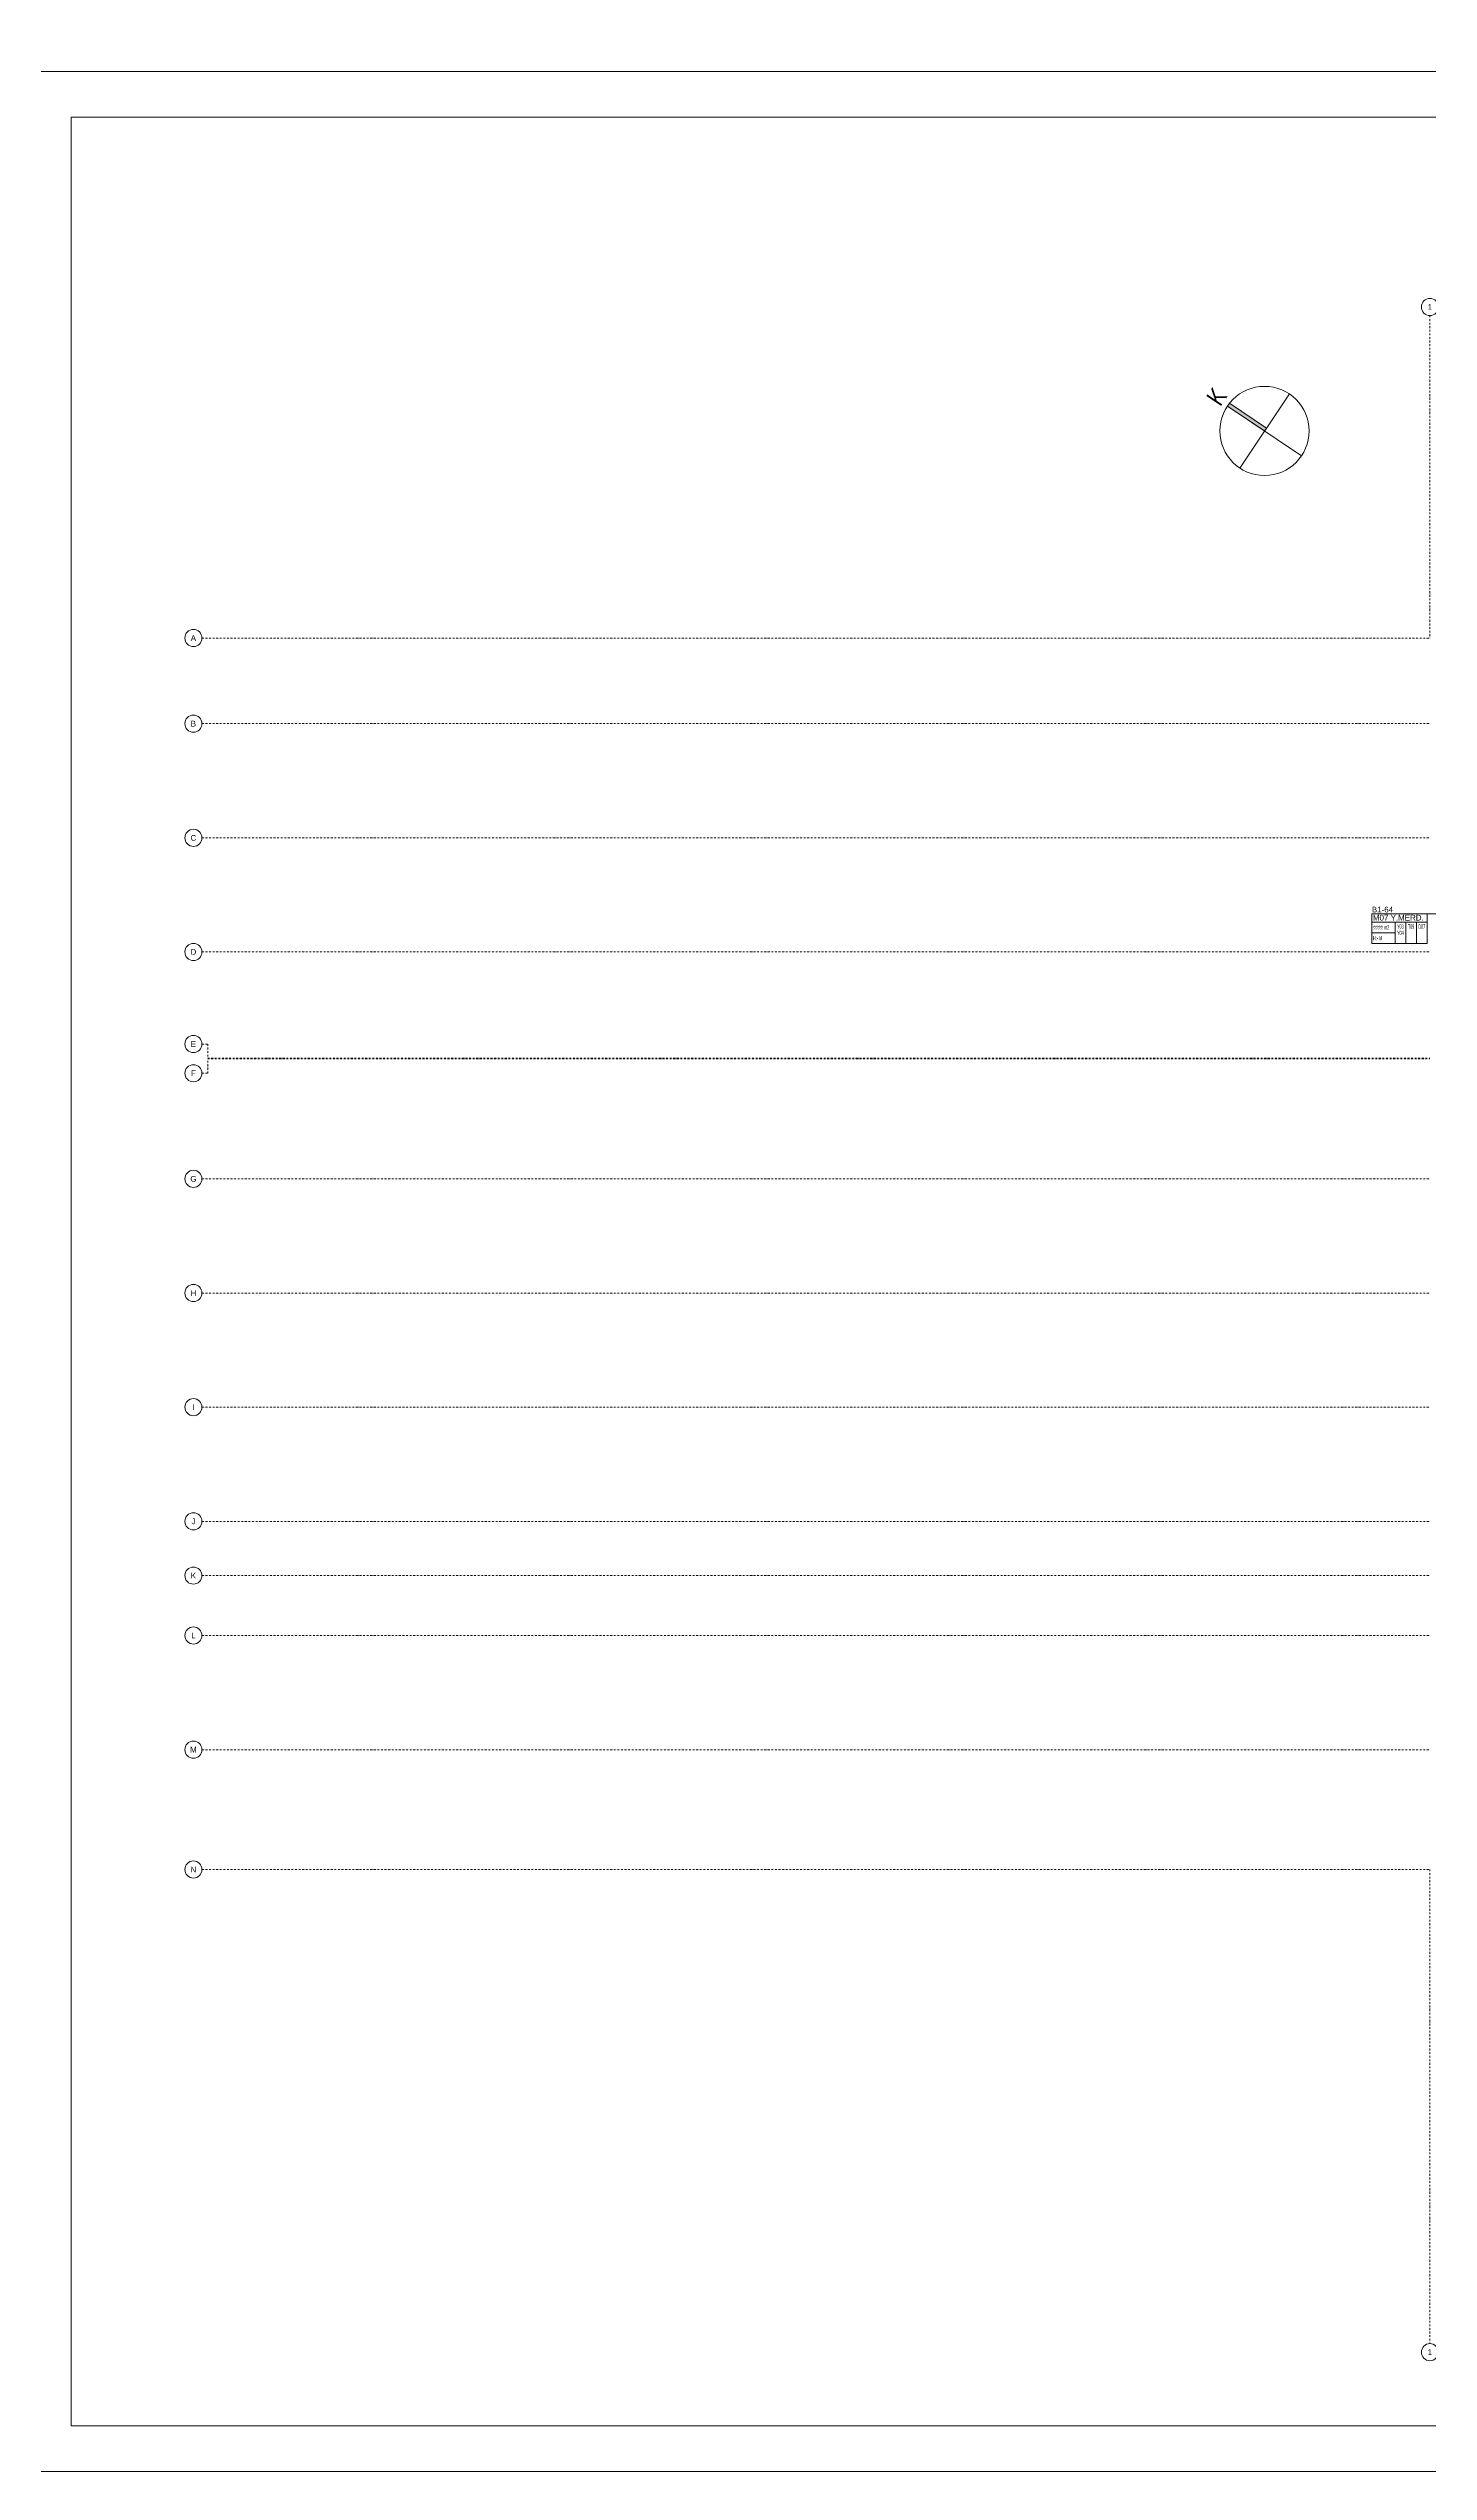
# Model space of a CAD drawing. Header units: metres. Extents: x -19121 to 152404, y -12107 to 46241.
# Drawn here: x 46319 to 55990, y -4219 to 12761 of the extents above; entities that cross this region are included whole.
import ezdxf
from ezdxf.enums import TextEntityAlignment as Align

# ---------------------------------------------------------------- set-up
doc = ezdxf.new("R2010")
doc.units = ezdxf.units.M
doc.header["$LTSCALE"] = 50
doc.header["$MEASUREMENT"] = 0
doc.linetypes.add('DASHDOT2', pattern=[0.5, 0.25, -0.125, 0, -0.125])
doc.layers.get('0').update_dxf_attribs({"color": 9, "lineweight": 9})
for name, color, linetype, lineweight in [('03', 18, 'Continuous', 9), ('06D', 9, 'Continuous', 9), ('21', 9, 'Continuous', 9), ('21_mahal200', 9, 'Continuous', 9), ('24', 9, 'DASHDOT2', 9), ('40A', 9, 'Continuous', 9)]:
    doc.layers.add(name, color=color, linetype=linetype, lineweight=lineweight)
doc.styles.add('Arial', font='arial.ttf', dxfattribs={"height": 2.5})
doc.styles.add('MuuM_TEXT-STANDART', font='ARIALN.TTF')
doc.dimstyles.new('MuuM_DIM200', dxfattribs={"dimscale": 20, "dimtxt": 2, "dimasz": 1, "dimexe": 1, "dimexo": 1, "dimgap": 1, "dimtad": 1, "dimdec": 1, "dimrnd": 0.5, "dimdsep": 46, "dimtxsty": 'MuuM_TEXT-STANDART', "dimblk": 'ARCHTICK', "dimcen": 0, "dimdle": 0.15, "dimclrd": 256, "dimclre": 256, "dimclrt": 256, "dimadec": 0, "dimazin": 0, "dimtfac": 5, "dimtdec": 1, "dimtix": 1, "dimtmove": 2, "dimatfit": 3, "dimldrblk": 'DOT', "dimfxl": 3, "dimfxlon": 1, "dimtolj": 1, "dimlwd": -1, "dimlwe": -1, "dimarcsym": 0})

# ---------------------------------------------------------------- blocks, each defined once
blk = doc.blocks.new('0_aks')
at = {"linetype": 'Continuous'}
blk.add_circle((0, 0), 3, dxfattribs=at)
at = {"style": 'Arial'}
blk.add_attdef('AKS', text='', height=2, dxfattribs=at).set_placement((0, 0), align=Align.MIDDLE_CENTER)
blk = doc.blocks.new('p-akslar_yeni')
at = {"layer": '24'}
for points in [[(6415, 2315), (6415, 55)], [(7315, 2315), (7315, 55)], [(8015, 2315), (8015, 55)], [(8715, 2315), (8715, 55)], [(9415, 2315), (9415, 55)], [(10115, 2315), (10115, 55)], [(10815, 2315), (10815, 55)], [(11670, 2315), (11670, 2275), (11770, 2275), (11770, 55)], [(11875, 2315), (11875, 2275), (11775, 2275), (11775, 55)], [(12515, 2315), (12515, 2315), (12515, 55)], [(13195, 2315), (13195, 55)], [(13835, 2315), (13835, 2275), (13935, 2275), (13935, 55)], [(14040, 2315), (14040, 2275), (13940, 2275), (13940, 55)], [(14895, 2315), (14895, 55)], [(15595, 2315), (15595, 55)], [(16295, 2315), (16295, 55)], [(16995, 2315), (16995, 55)], [(17695, 2315), (17695, 55)], [(18395, 2315), (18395, 55)], [(18840, 2315), (18840, 55)], [(-2190, 55), (6415, 55)], [(18840, 55), (20861, 55)], [(-2190, -545), (6415, -545)], [(18840, -545), (20861, -545)], [(-2190, -1345), (6415, -1345)], [(18840, -1345), (20861, -1345)], [(-2190, -2145), (6415, -2145)], [(18840, -2145), (20861, -2145)], [(-2190, -2790), (-2150, -2790), (-2150, -2890), (6415, -2890)], [(20821, -2890), (20821, -2790), (20861, -2790)], [(-2190, -2995), (-2150, -2995), (-2150, -2895), (6415, -2895)], [(18840, -2890), (20821, -2890)], [(18840, -2895), (20821, -2895)], [(20821, -2895), (20821, -2995), (20861, -2995)], [(-2190, -3735), (6415, -3735)], [(18840, -3735), (20861, -3735)], [(-2190, -4535), (6415, -4535)], [(18840, -4535), (20861, -4535)], [(-2190, -5335), (6415, -5335)], [(18840, -5335), (20861, -5335)], [(-2190, -6135), (6415, -6135)], [(18840, -6135), (20861, -6135)], [(-2190, -6515), (6415, -6515)], [(18840, -6515), (20861, -6515)], [(-2190, -6935), (6415, -6935)], [(18840, -6935), (20861, -6935)], [(-2190, -7735), (6415, -7735)], [(18840, -7735), (20861, -7735)], [(-2190, -8575), (6415, -8575)], [(6415, -8575), (6415, -11897)], [(7315, -8575), (7315, -11897)], [(8015, -8575), (8015, -11897)], [(8715, -8575), (8715, -11897)], [(9415, -8575), (9415, -11897)], [(10115, -8575), (10115, -11897)], [(10815, -8575), (10815, -11897)], [(11770, -8575), (11770, -11857)], [(11775, -8575), (11775, -11857)], [(12515, -8575), (12515, -11897)], [(13195, -8575), (13195, -11897)], [(13935, -8575), (13935, -11855), (13835, -11855), (13835, -11897)], [(13940, -8575), (13940, -11855), (14040, -11855), (14040, -11897)], [(14895, -8575), (14895, -11897)], [(15595, -8575), (15595, -11897)], [(16295, -8575), (16295, -11897)], [(16995, -8575), (16995, -11897)], [(17695, -8575), (17695, -11897)], [(18395, -8575), (18395, -11897)], [(18840, -8575), (20861, -8575)], [(18840, -8575), (18840, -11897)], [(11770, -11857), (11670, -11857), (11670, -11897)], [(11775, -11857), (11875, -11857), (11875, -11897)]]:
    blk.add_lwpolyline(points, dxfattribs=at)
at = {"layer": '21', "xscale": 20, "yscale": 20, "zscale": 20}
for p, values in [((6415, 2375), {'AKS': '1'}), ((7315, 2375), {'AKS': '2'}), ((8015, 2375), {'AKS': '3'}), ((8715, 2375), {'AKS': '4'}), ((9415, 2375), {'AKS': '5'}), ((10115, 2375), {'AKS': '6'}), ((10815, 2375), {'AKS': '7'}), ((11670, 2375), {'AKS': '8'}), ((11875, 2375), {'AKS': '9'}), ((12515, 2375), {'AKS': '10'}), ((13195, 2375), {'AKS': '11'}), ((13835, 2375), {'AKS': '12'}), ((14040, 2375), {'AKS': '13'}), ((14895, 2375), {'AKS': '14'}), ((15595, 2375), {'AKS': '15'}), ((16295, 2375), {'AKS': '16'}), ((16995, 2375), {'AKS': '17'}), ((17695, 2375), {'AKS': '18'}), ((18395, 2375), {'AKS': '19'}), ((18840, 2375), {'AKS': '20'}), ((-2250, 55), {'AKS': 'A'}), ((20921, 55), {'AKS': 'A'}), ((-2250, -545), {'AKS': 'B'}), ((20921, -545), {'AKS': 'B'}), ((-2250, -1345), {'AKS': 'C'}), ((20921, -1345), {'AKS': 'C'}), ((-2250, -2145), {'AKS': 'D'}), ((20921, -2145), {'AKS': 'D'}), ((-2250, -2790), {'AKS': 'E'}), ((20921, -2790), {'AKS': 'E'}), ((-2250, -2995), {'AKS': 'F'}), ((20921, -2995), {'AKS': 'F'}), ((-2250, -3735), {'AKS': 'G'}), ((20921, -3735), {'AKS': 'G'}), ((-2250, -4535), {'AKS': 'H'}), ((20921, -4535), {'AKS': 'H'}), ((-2250, -5335), {'AKS': 'I'}), ((20921, -5335), {'AKS': 'I'}), ((-2250, -6135), {'AKS': 'J'}), ((20921, -6135), {'AKS': 'J'}), ((-2250, -6515), {'AKS': 'K'}), ((20921, -6515), {'AKS': 'K'}), ((-2250, -6935), {'AKS': 'L'}), ((20921, -6935), {'AKS': 'L'}), ((-2250, -7735), {'AKS': 'M'}), ((20921, -7735), {'AKS': 'M'}), ((-2250, -8575), {'AKS': 'N'}), ((20921, -8575), {'AKS': 'N'}), ((6415, -11957), {'AKS': '1'}), ((7315, -11957), {'AKS': '2'}), ((8015, -11957), {'AKS': '3'}), ((8715, -11957), {'AKS': '4'}), ((9415, -11957), {'AKS': '5'}), ((10115, -11957), {'AKS': '6'}), ((10815, -11957), {'AKS': '7'}), ((11670, -11957), {'AKS': '8'}), ((11875, -11957), {'AKS': '9'}), ((12515, -11957), {'AKS': '10'}), ((13195, -11957), {'AKS': '11'}), ((13835, -11957), {'AKS': '12'}), ((14040, -11957), {'AKS': '13'}), ((14895, -11957), {'AKS': '14'}), ((15595, -11957), {'AKS': '15'}), ((16295, -11957), {'AKS': '16'}), ((16995, -11957), {'AKS': '17'}), ((17695, -11957), {'AKS': '18'}), ((18395, -11957), {'AKS': '19'}), ((18840, -11957), {'AKS': '20'})]:
    blk.add_blockref('0_aks', p, dxfattribs=at).add_auto_attribs(values)
blk = doc.blocks.new('0_northarrow')
blk.add_hatch(color=256).paths.add_polyline_path([(0, 6.25), (0.5, 6.25), (0.5, 0), (0, 0)])
for points in [[(0, 6.25), (0, -6.25), (0, -3.125)], [(6.25, 0), (-6.25, 0)]]:
    blk.add_lwpolyline(points)
blk.add_lwpolyline([(0, 6.25), (0.5, 6.25), (0.5, 0), (0, 0)], close=True)
blk.add_circle((0, 0), 6.25)
at = {"style": 'MuuM_TEXT-STANDART'}
blk.add_attdef('YON', text='', height=2.5, dxfattribs=at).set_placement((0.25, 6.25), align=Align.BOTTOM_CENTER)
blk = doc.blocks.new('0_roomno2')
blk.add_lwpolyline([(19.38, -10.5), (0, -10.5), (0, 0), (19.38, 0)], close=True)
for points in [[(0, -3), (19.38, -3)], [(0, -6.75), (8.12, -6.75)], [(8.12, -3), (8.12, -10.5)], [(11.88, -3), (11.88, -10.5)], [(15.62, -3), (15.62, -10.5)]]:
    blk.add_lwpolyline(points)
at = {"style": 'MuuM_TEXT-STANDART', "width": 0.6}
blk.add_text('H:', height=1.5, dxfattribs=at).set_placement((0.35, -8.61), align=Align.MIDDLE_LEFT)
at = {"style": 'Arial'}
blk.add_attdef('ODANO', (0, 1.17), '', height=2, dxfattribs=at)
at = {"style": 'MuuM_TEXT-STANDART', "width": 0.6}
for tag, p in [('M2', (0.35, -4.88)), ('TEMIZTAVANYUKSEKLIGI', (1.8, -8.61))]:
    blk.add_attdef(tag, text='', height=1.5, dxfattribs=at).set_placement(p, align=Align.MIDDLE_LEFT)
at = {"style": 'Arial'}
blk.add_attdef('MEKANADI', text='', height=2, dxfattribs=at).set_placement((0.35, -3), align=Align.BOTTOM_LEFT)
at = {"style": 'MuuM_TEXT-STANDART', "width": 0.6}
for tag, p in [('YER01', (10, -4.5)), ('YER02', (10, -6.75)), ('YER03', (10, -9)), ('TAVAN01', (13.75, -4.5)), ('TAVAN02', (13.75, -6.75)), ('TAVAN03', (13.75, -9)), ('DUVAR01', (17.5, -4.5)), ('DUVAR02', (17.5, -6.75)), ('DUVAR03', (17.5, -9))]:
    blk.add_attdef(tag, text='', height=1.5, dxfattribs=at).set_placement(p, align=Align.MIDDLE_CENTER)
blk = doc.blocks.new('_ArchTick')
at = {"color": 0, "linetype": 'ByBlock', "const_width": 0.15}
blk.add_lwpolyline([(-0.5, -0.5), (0.5, 0.5)], dxfattribs=at)
blk = doc.blocks.new('_Dot')
at = {"color": 0, "linetype": 'ByBlock', "lineweight": -2}
blk.add_line((-0.5, 0), (-1, 0), dxfattribs=at)
at = {"color": 0, "linetype": 'ByBlock', "const_width": 0.5}
blk.add_lwpolyline([(-0.25, 0, 1), (0.25, 0, 1)], format="xyb", close=True, dxfattribs=at)
blk = doc.blocks.new('1.bod.mimari1.elk')
at = {"layer": '21_mahal200'}
ref = blk.add_blockref('0_roomno2', (-406.84, -1931.71), dxfattribs=dict(at, xscale=20, yscale=20, zscale=20))
ref.add_attrib('ODANO', 'B1-64', (-406.84, -1923.07), dxfattribs={"layer": '0', "height": 40, "style": 'Arial'})
ref.add_attrib('MEKANADI', 'M07 Y.MERD.', dxfattribs={"layer": '0', "height": 40, "style": 'Arial'}).set_placement((-399.84, -1991.71), align=Align.BOTTOM_LEFT)
ref.add_attrib('M2', '##### m2', dxfattribs={"layer": '0', "height": 30, "style": 'MuuM_TEXT-STANDART', "width": 0.6}).set_placement((-399.84, -2029.21), align=Align.MIDDLE_LEFT)
ref.add_attrib('TEMIZTAVANYUKSEKLIGI', '- M', dxfattribs={"layer": '0', "height": 30, "style": 'MuuM_TEXT-STANDART', "width": 0.6}).set_placement((-370.84, -2103.87), align=Align.MIDDLE_LEFT)
ref.add_attrib('YER01', 'Y03', dxfattribs={"layer": '0', "height": 30, "style": 'MuuM_TEXT-STANDART', "width": 0.6}).set_placement((-206.84, -2021.71), align=Align.MIDDLE_CENTER)
ref.add_attrib('TAVAN01', 'T09', dxfattribs={"layer": '0', "height": 30, "style": 'MuuM_TEXT-STANDART', "width": 0.6}).set_placement((-131.84, -2021.71), align=Align.MIDDLE_CENTER)
ref.add_attrib('DUVAR01', 'D07', dxfattribs={"layer": '0', "height": 30, "style": 'MuuM_TEXT-STANDART', "width": 0.6}).set_placement((-56.84, -2021.71), align=Align.MIDDLE_CENTER)
ref.add_attrib('YER02', 'Y04', dxfattribs={"layer": '0', "height": 30, "style": 'MuuM_TEXT-STANDART', "width": 0.6}).set_placement((-206.84, -2066.71), align=Align.MIDDLE_CENTER)
blk.add_leader([(110.54, -1931.71), (-19.34, -1931.71)], dimstyle='MuuM_DIM200', override={"dimasz": 1, "dimfxl": 10}, dxfattribs=at)

msp = doc.modelspace()

# ---------------------------------------------------------------- linework, layer by layer
at = {"layer": '40A'}
for points in [[(74159, 12601), (46159, 12601), (46159, 29421), (74159, 29421)], [(74159, -4219), (46159, -4219), (46159, 12601), (74159, 12601)], [(46479, 12281), (72000, 12281), (72000, -3899), (46479, -3899)]]:
    msp.add_lwpolyline(points, close=True, dxfattribs=at)

# ---------------------------------------------------------------- block references
at = {"layer": '03', "xscale": 50, "yscale": 50, "zscale": 50, "rotation": 56.16995289581829}
msp.add_blockref('0_northarrow', (54841, 10081), dxfattribs=at).add_auto_attribs({'YON': 'K'})
at = {"layer": '06D'}
msp.add_blockref('1.bod.mimari1.elk', (56000, 8630), dxfattribs=at)
at = {"layer": '24'}
msp.add_blockref('p-akslar_yeni', (49585, 8575), dxfattribs=at)

doc.saveas('drawing.dxf')
